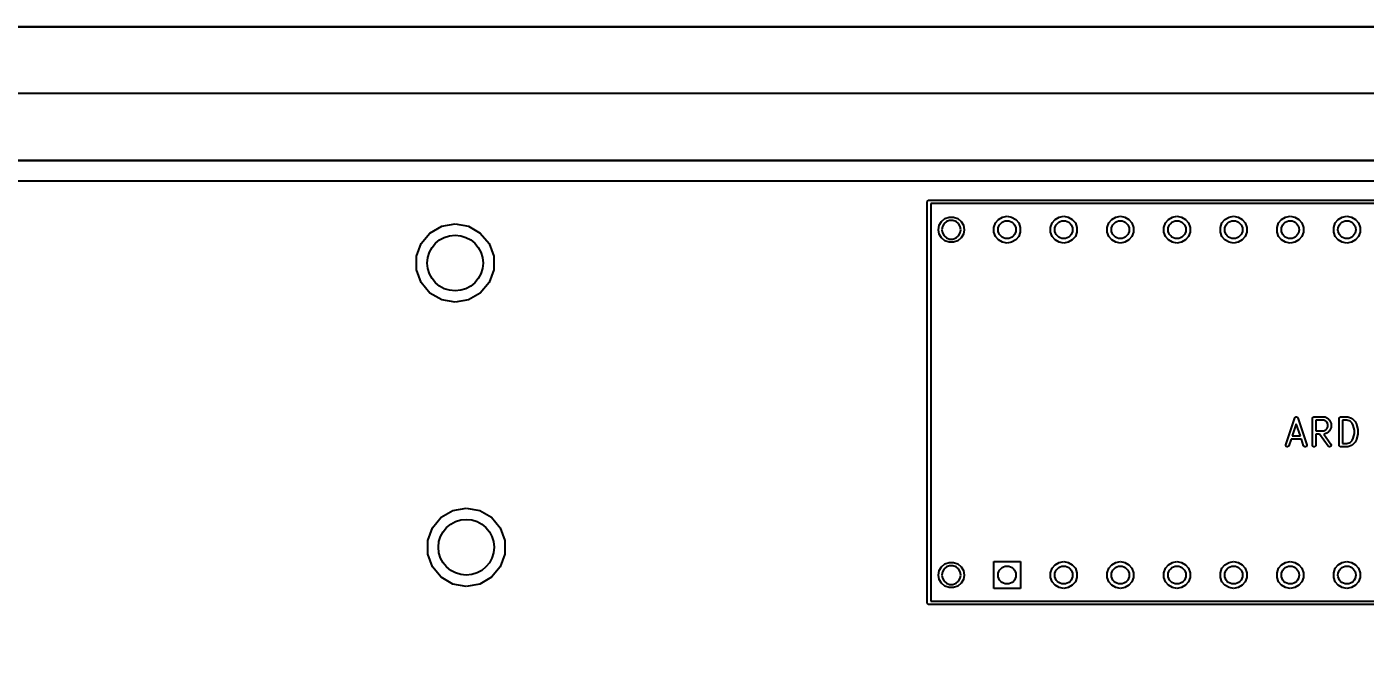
# Model space of a CAD drawing. Header units: millimetres. Extents: x 71 to 299, y 93 to 256.
# Drawn here: x 178.2 to 238.3, y 207.5 to 235.6 of the extents above; entities that cross this region are included whole.
import ezdxf

# ---------------------------------------------------------------- set-up
doc = ezdxf.new("R2010")
doc.units = ezdxf.units.MM
for name, color, linetype in [('BLACK', 7, 'Continuous'), ('PCB', 4, 'Continuous'), ('PCB_参照', 4, 'Continuous'), ('上壁', 4, 'Continuous'), ('下壁1', 142, 'Continuous'), ('下壁2', 2, 'Continuous'), ('中壁', 6, 'Continuous'), ('裏面', 3, 'Continuous')]:
    doc.layers.add(name, color=color, linetype=linetype)
doc.layers.add('化粧板', color=1, linetype='Continuous', transparency=0.6)
doc.layers.add('補助線', color=4, linetype='Continuous', transparency=0.6)
doc.layers.add('寸法', color=7, linetype='Continuous', true_color=0xffbdf8)
doc.styles.get("Standard").update_dxf_attribs({"font": 'arial.ttf', "height": 0.138})
doc.dimstyles.new('JIS-1', dxfattribs={"dimtxt": 2.5, "dimasz": 2.5, "dimexe": 1.25, "dimexo": 0.625, "dimtad": 1, "dimtxsty": 'Standard', "dimblk": 'OPEN', "dimcen": 2.5, "dimadec": 0, "dimazin": 0, "dimtfac": 1, "dimtmove": 0, "dimatfit": 3, "dimldrblk": 'OPEN', "dimfxl": 1, "dimarcsym": 0})

# ---------------------------------------------------------------- blocks, each defined once
blk = doc.blocks.new('PCB外形')
at = {"layer": 'BLACK'}
blk.add_line((202.925, -28.075), (35.5, -28.075), dxfattribs=at)
blk = doc.blocks.new('PCB詳細')
at = {"layer": 'BLACK'}
for p, q in [((154.425, -29), (154.426, -28.9935)), ((154.425, -47), (154.425, -29)), ((154.426, -28.987), (154.428, -28.9808)), ((154.426, -28.9935), (154.426, -28.987)), ((154.428, -28.9808), (154.43, -28.9743)), ((154.43, -28.9743), (154.433, -28.9687)), ((154.433, -28.9687), (154.435, -28.9625)), ((154.435, -28.9625), (154.439, -28.9575)), ((154.439, -28.9575), (154.443, -28.9518)), ((154.443, -28.9518), (154.448, -28.9476)), ((154.448, -28.9476), (154.452, -28.9425)), ((154.452, -28.9425), (154.457, -28.9393)), ((154.457, -28.9393), (154.463, -28.935)), ((154.463, -28.935), (154.469, -28.9328)), ((154.469, -28.9328), (154.474, -28.9295)), ((154.474, -28.9295), (154.481, -28.9284)), ((154.481, -28.9284), (154.487, -28.9261)), ((154.487, -28.9261), (154.494, -28.9261)), ((154.494, -28.9261), (154.5, -28.925)), ((154.5, -28.925), (202.5, -28.925)), ((154.575, -29.075), (154.575, -46.925)), ((202.425, -29.075), (154.575, -29.075)), ((132.649, -30.0993), (133.25, -29.9933)), ((133.25, -29.9933), (133.851, -30.0993)), ((154.96, -30.0573), (155.06, -29.8844)), ((155.06, -29.8844), (155.213, -29.756)), ((155.174, -29.9808), (155.101, -30.1086)), ((155.287, -29.8859), (155.174, -29.9808)), ((155.213, -29.756), (155.4, -29.6877)), ((155.426, -29.8355), (155.287, -29.8859)), ((155.4, -29.6877), (155.6, -29.6877)), ((155.574, -29.8355), (155.426, -29.8355)), ((155.713, -29.8859), (155.574, -29.8355)), ((155.6, -29.6877), (155.787, -29.756)), ((155.826, -29.9808), (155.713, -29.8859)), ((155.787, -29.756), (155.94, -29.8844)), ((155.899, -30.1086), (155.826, -29.9808)), ((155.94, -29.8844), (156.04, -30.0573)), ((157.407, -30.1494), (157.478, -29.9529)), ((157.478, -29.9529), (157.613, -29.7926)), ((157.613, -29.7926), (157.794, -29.688)), ((157.794, -29.688), (158, -29.6517)), ((158, -29.6517), (158.206, -29.688)), ((158.206, -29.688), (158.387, -29.7926)), ((158.387, -29.7926), (158.522, -29.9529)), ((158.522, -29.9529), (158.593, -30.1494)), ((159.947, -30.1494), (160.018, -29.9529)), ((160.018, -29.9529), (160.153, -29.7926)), ((160.153, -29.7926), (160.334, -29.688)), ((160.334, -29.688), (160.54, -29.6517)), ((160.54, -29.6517), (160.746, -29.688)), ((160.746, -29.688), (160.927, -29.7926)), ((160.927, -29.7926), (161.062, -29.9529)), ((161.062, -29.9529), (161.133, -30.1494)), ((162.487, -30.1494), (162.558, -29.9529)), ((162.558, -29.9529), (162.693, -29.7926)), ((162.693, -29.7926), (162.874, -29.688)), ((162.874, -29.688), (163.08, -29.6517)), ((163.08, -29.6517), (163.286, -29.688)), ((163.286, -29.688), (163.467, -29.7926)), ((163.467, -29.7926), (163.602, -29.9529)), ((163.602, -29.9529), (163.673, -30.1494)), ((165.027, -30.1494), (165.098, -29.9529)), ((165.098, -29.9529), (165.233, -29.7926)), ((165.233, -29.7926), (165.414, -29.688)), ((165.414, -29.688), (165.62, -29.6517)), ((165.62, -29.6517), (165.826, -29.688)), ((165.826, -29.688), (166.007, -29.7926)), ((166.007, -29.7926), (166.142, -29.9529)), ((166.142, -29.9529), (166.213, -30.1494)), ((167.567, -30.1494), (167.638, -29.9529)), ((167.638, -29.9529), (167.773, -29.7926)), ((167.773, -29.7926), (167.954, -29.688)), ((167.954, -29.688), (168.16, -29.6517)), ((168.16, -29.6517), (168.366, -29.688)), ((168.366, -29.688), (168.547, -29.7926)), ((168.547, -29.7926), (168.682, -29.9529)), ((168.682, -29.9529), (168.753, -30.1494)), ((170.107, -30.1494), (170.178, -29.9529)), ((170.178, -29.9529), (170.313, -29.7926)), ((170.313, -29.7926), (170.494, -29.688)), ((170.494, -29.688), (170.7, -29.6517)), ((170.7, -29.6517), (170.906, -29.688)), ((170.906, -29.688), (171.087, -29.7926)), ((171.087, -29.7926), (171.222, -29.9529)), ((171.222, -29.9529), (171.293, -30.1494)), ((172.647, -30.1494), (172.718, -29.9529)), ((172.718, -29.9529), (172.853, -29.7926)), ((172.853, -29.7926), (173.034, -29.688)), ((173.034, -29.688), (173.24, -29.6517)), ((173.24, -29.6517), (173.446, -29.688)), ((173.446, -29.688), (173.627, -29.7926)), ((173.627, -29.7926), (173.762, -29.9529)), ((173.762, -29.9529), (173.833, -30.1494)), ((131.729, -30.8717), (132.121, -30.4043)), ((132.121, -30.4043), (132.649, -30.0993)), ((133.851, -30.0993), (134.379, -30.4043)), ((134.379, -30.4043), (134.771, -30.8717)), ((154.925, -30.254), (154.96, -30.0573)), ((154.96, -30.4507), (154.925, -30.254)), ((155.06, -30.6236), (154.96, -30.4507)), ((155.101, -30.1086), (155.075, -30.254)), ((155.075, -30.254), (155.101, -30.3994)), ((155.101, -30.3994), (155.174, -30.5272)), ((155.174, -30.5272), (155.287, -30.6221)), ((155.713, -30.6221), (155.826, -30.5272)), ((155.826, -30.5272), (155.899, -30.3994)), ((155.925, -30.254), (155.899, -30.1086)), ((155.899, -30.3994), (155.925, -30.254)), ((156.04, -30.4507), (155.94, -30.6236)), ((156.04, -30.0573), (156.075, -30.254)), ((156.075, -30.254), (156.04, -30.4507)), ((157.407, -30.3586), (157.407, -30.1494)), ((157.478, -30.5551), (157.407, -30.3586)), ((157.613, -30.7154), (157.478, -30.5551)), ((158.522, -30.5551), (158.387, -30.7154)), ((158.593, -30.3586), (158.522, -30.5551)), ((158.593, -30.1494), (158.593, -30.3586)), ((159.947, -30.3586), (159.947, -30.1494)), ((160.018, -30.5551), (159.947, -30.3586)), ((160.153, -30.7154), (160.018, -30.5551)), ((161.062, -30.5551), (160.927, -30.7154)), ((161.133, -30.3586), (161.062, -30.5551)), ((161.133, -30.1494), (161.133, -30.3586)), ((162.487, -30.3586), (162.487, -30.1494)), ((162.558, -30.5551), (162.487, -30.3586)), ((162.693, -30.7154), (162.558, -30.5551)), ((163.602, -30.5551), (163.467, -30.7154)), ((163.673, -30.3586), (163.602, -30.5551)), ((163.673, -30.1494), (163.673, -30.3586)), ((165.027, -30.3586), (165.027, -30.1494)), ((165.098, -30.5551), (165.027, -30.3586)), ((165.233, -30.7154), (165.098, -30.5551)), ((166.142, -30.5551), (166.007, -30.7154)), ((166.213, -30.3586), (166.142, -30.5551)), ((166.213, -30.1494), (166.213, -30.3586)), ((167.567, -30.3586), (167.567, -30.1494)), ((167.638, -30.5551), (167.567, -30.3586)), ((167.773, -30.7154), (167.638, -30.5551)), ((168.682, -30.5551), (168.547, -30.7154)), ((168.753, -30.3586), (168.682, -30.5551)), ((168.753, -30.1494), (168.753, -30.3586)), ((170.107, -30.3586), (170.107, -30.1494)), ((170.178, -30.5551), (170.107, -30.3586)), ((170.313, -30.7154), (170.178, -30.5551)), ((171.222, -30.5551), (171.087, -30.7154)), ((171.293, -30.3586), (171.222, -30.5551)), ((171.293, -30.1494), (171.293, -30.3586)), ((172.647, -30.3586), (172.647, -30.1494)), ((172.718, -30.5551), (172.647, -30.3586)), ((172.853, -30.7154), (172.718, -30.5551)), ((173.762, -30.5551), (173.627, -30.7154)), ((173.833, -30.3586), (173.762, -30.5551)), ((173.833, -30.1494), (173.833, -30.3586)), ((131.52, -31.445), (131.729, -30.8717)), ((134.771, -30.8717), (134.98, -31.445)), ((155.213, -30.752), (155.06, -30.6236)), ((155.4, -30.8203), (155.213, -30.752)), ((155.287, -30.6221), (155.426, -30.6725)), ((155.6, -30.8203), (155.4, -30.8203)), ((155.426, -30.6725), (155.574, -30.6725)), ((155.574, -30.6725), (155.713, -30.6221)), ((155.787, -30.752), (155.6, -30.8203)), ((155.94, -30.6236), (155.787, -30.752)), ((157.794, -30.82), (157.613, -30.7154)), ((158, -30.8563), (157.794, -30.82)), ((158.206, -30.82), (158, -30.8563)), ((158.387, -30.7154), (158.206, -30.82)), ((160.334, -30.82), (160.153, -30.7154)), ((160.54, -30.8563), (160.334, -30.82)), ((160.746, -30.82), (160.54, -30.8563)), ((160.927, -30.7154), (160.746, -30.82)), ((162.874, -30.82), (162.693, -30.7154)), ((163.08, -30.8563), (162.874, -30.82)), ((163.286, -30.82), (163.08, -30.8563)), ((163.467, -30.7154), (163.286, -30.82)), ((165.414, -30.82), (165.233, -30.7154)), ((165.62, -30.8563), (165.414, -30.82)), ((165.826, -30.82), (165.62, -30.8563)), ((166.007, -30.7154), (165.826, -30.82)), ((167.954, -30.82), (167.773, -30.7154)), ((168.16, -30.8563), (167.954, -30.82)), ((168.366, -30.82), (168.16, -30.8563)), ((168.547, -30.7154), (168.366, -30.82)), ((170.494, -30.82), (170.313, -30.7154)), ((170.7, -30.8563), (170.494, -30.82)), ((170.906, -30.82), (170.7, -30.8563)), ((171.087, -30.7154), (170.906, -30.82)), ((173.034, -30.82), (172.853, -30.7154)), ((173.24, -30.8563), (173.034, -30.82)), ((173.446, -30.82), (173.24, -30.8563)), ((173.627, -30.7154), (173.446, -30.82)), ((131.52, -32.055), (131.52, -31.445)), ((134.98, -31.445), (134.98, -32.055)), ((131.729, -32.6283), (131.52, -32.055)), ((134.98, -32.055), (134.771, -32.6283)), ((132.121, -33.0957), (131.729, -32.6283)), ((134.771, -32.6283), (134.379, -33.0957)), ((132.649, -33.4007), (132.121, -33.0957)), ((133.25, -33.5067), (132.649, -33.4007)), ((133.851, -33.4007), (133.25, -33.5067)), ((134.379, -33.0957), (133.851, -33.4007)), ((170.499, -39.8991), (170.899, -38.6991)), ((170.97, -38.96), (170.788, -39.505)), ((170.899, -38.6991), (170.9, -38.6973)), ((170.9, -38.6953), (170.906, -38.6859)), ((170.9, -38.6973), (170.9, -38.6953)), ((170.906, -38.6859), (170.911, -38.6762)), ((170.911, -38.6762), (170.913, -38.6749)), ((170.913, -38.6749), (170.914, -38.6731)), ((170.914, -38.6731), (170.923, -38.6662)), ((170.923, -38.6662), (170.931, -38.659)), ((170.931, -38.659), (170.933, -38.6582)), ((170.933, -38.6582), (170.934, -38.6569)), ((170.934, -38.6569), (170.945, -38.6534)), ((170.945, -38.6534), (170.955, -38.6494)), ((170.955, -38.6494), (170.957, -38.6493)), ((170.957, -38.6493), (170.959, -38.6487)), ((170.959, -38.6487), (170.97, -38.649)), ((170.97, -38.649), (170.981, -38.6487)), ((171.152, -39.505), (170.97, -38.96)), ((170.981, -38.6487), (170.983, -38.6493)), ((170.983, -38.6493), (170.985, -38.6494)), ((170.985, -38.6494), (170.995, -38.6534)), ((170.995, -38.6534), (171.006, -38.6569)), ((171.006, -38.6569), (171.007, -38.6582)), ((171.007, -38.6582), (171.009, -38.659)), ((171.009, -38.659), (171.017, -38.6662)), ((171.017, -38.6662), (171.026, -38.6731)), ((171.026, -38.6731), (171.027, -38.6749)), ((171.027, -38.6749), (171.029, -38.6762)), ((171.029, -38.6762), (171.034, -38.6859)), ((171.034, -38.6859), (171.04, -38.6953)), ((171.04, -38.6953), (171.04, -38.6973)), ((171.04, -38.6973), (171.041, -38.6991)), ((171.041, -38.6991), (171.441, -39.8991)), ((171.695, -38.7229), (171.696, -38.7164)), ((171.695, -39.9229), (171.695, -38.7229)), ((171.696, -38.7098), (171.698, -38.7037)), ((171.696, -38.7164), (171.696, -38.7098)), ((171.698, -38.7037), (171.7, -38.6972)), ((171.7, -38.6972), (171.703, -38.6915)), ((171.703, -38.6915), (171.705, -38.6854)), ((171.705, -38.6854), (171.709, -38.6803)), ((171.709, -38.6803), (171.713, -38.6746)), ((171.713, -38.6746), (171.718, -38.6704)), ((171.718, -38.6704), (171.722, -38.6654)), ((171.722, -38.6654), (171.727, -38.6621)), ((171.727, -38.6621), (171.732, -38.6579)), ((171.732, -38.6579), (171.739, -38.6557)), ((171.739, -38.6557), (171.744, -38.6524)), ((171.744, -38.6524), (171.751, -38.6512)), ((171.751, -38.6512), (171.757, -38.649)), ((171.757, -38.649), (171.764, -38.649)), ((171.764, -38.649), (171.77, -38.6479)), ((171.77, -38.6479), (172.227, -38.6479)), ((171.845, -38.7979), (171.845, -39.2764)), ((172.209, -38.7979), (171.845, -38.7979)), ((172.297, -38.8416), (172.209, -38.7979)), ((172.227, -38.6479), (172.231, -38.6486)), ((172.231, -38.6486), (172.236, -38.6483)), ((172.236, -38.6483), (172.244, -38.6509)), ((172.244, -38.6509), (172.253, -38.6524)), ((172.253, -38.6524), (172.257, -38.6545)), ((172.257, -38.6545), (172.261, -38.6558)), ((172.261, -38.6558), (172.375, -38.7129)), ((172.337, -38.8816), (172.297, -38.8416)), ((172.381, -38.9691), (172.337, -38.8816)), ((172.375, -38.7129), (172.385, -38.7201)), ((172.381, -39.1052), (172.381, -38.9691)), ((172.385, -38.7201), (172.394, -38.727)), ((172.394, -38.727), (172.452, -38.7841)), ((172.452, -38.7841), (172.458, -38.7939)), ((172.458, -38.7939), (172.466, -38.8036)), ((172.466, -38.8036), (172.523, -38.9179)), ((172.523, -38.9179), (172.524, -38.922)), ((172.524, -38.922), (172.526, -38.9258)), ((172.526, -38.9258), (172.528, -38.9344)), ((172.528, -38.9344), (172.53, -38.9429)), ((172.53, -38.9429), (172.53, -38.9472)), ((172.53, -38.9472), (172.531, -38.9514)), ((172.531, -38.9514), (172.531, -39.1229)), ((172.895, -38.7229), (172.896, -38.7164)), ((172.895, -39.9229), (172.895, -38.7229)), ((172.896, -38.7098), (172.898, -38.7037)), ((172.896, -38.7164), (172.896, -38.7098)), ((172.898, -38.7037), (172.9, -38.6972)), ((172.9, -38.6972), (172.903, -38.6915)), ((172.903, -38.6915), (172.905, -38.6854)), ((172.905, -38.6854), (172.909, -38.6803)), ((172.909, -38.6803), (172.913, -38.6746)), ((172.913, -38.6746), (172.918, -38.6704)), ((172.918, -38.6704), (172.922, -38.6654)), ((172.922, -38.6654), (172.927, -38.6621)), ((172.927, -38.6621), (172.932, -38.6579)), ((172.932, -38.6579), (172.939, -38.6557)), ((172.939, -38.6557), (172.944, -38.6524)), ((172.944, -38.6524), (172.951, -38.6512)), ((172.951, -38.6512), (172.957, -38.649)), ((172.957, -38.649), (172.964, -38.649)), ((172.964, -38.649), (172.97, -38.6479)), ((172.97, -38.6479), (173.256, -38.6479)), ((173.045, -38.7979), (173.045, -39.8479)), ((173.244, -38.7979), (173.045, -38.7979)), ((173.387, -38.8456), (173.244, -38.7979)), ((173.256, -38.6479), (173.268, -38.6499)), ((173.268, -38.6499), (173.279, -38.6517)), ((173.279, -38.6517), (173.451, -38.7088)), ((173.48, -38.9387), (173.387, -38.8456)), ((173.451, -38.7088), (173.455, -38.7109)), ((173.455, -38.7109), (173.459, -38.712)), ((173.459, -38.712), (173.466, -38.7171)), ((173.466, -38.7171), (173.474, -38.7213)), ((173.474, -38.7213), (173.477, -38.7245)), ((173.477, -38.7245), (173.48, -38.727)), ((173.48, -38.727), (173.594, -38.8413)), ((173.528, -39.0347), (173.48, -38.9387)), ((173.594, -38.8413), (173.601, -38.8511)), ((173.601, -38.8511), (173.609, -38.8607)), ((173.609, -38.8607), (173.666, -38.975)), ((173.666, -38.975), (173.668, -38.9829)), ((173.668, -38.9829), (173.671, -38.9904)), ((173.671, -38.9904), (173.728, -39.219)), ((170.788, -39.505), (171.152, -39.505)), ((171.845, -39.2764), (172.209, -39.2764)), ((172.017, -39.4264), (171.845, -39.4264)), ((171.845, -39.4264), (171.845, -39.9229)), ((172.394, -39.9659), (172.017, -39.4264)), ((172.227, -39.4264), (172.2, -39.4264)), ((172.2, -39.4264), (172.517, -39.8798)), ((172.209, -39.2764), (172.297, -39.2326)), ((172.231, -39.4257), (172.227, -39.4264)), ((172.236, -39.4259), (172.231, -39.4257)), ((172.244, -39.4234), (172.236, -39.4259)), ((172.253, -39.4219), (172.244, -39.4234)), ((172.257, -39.4197), (172.253, -39.4219)), ((172.261, -39.4185), (172.257, -39.4197)), ((172.375, -39.3614), (172.261, -39.4185)), ((172.297, -39.2326), (172.337, -39.1927)), ((172.337, -39.1927), (172.381, -39.1052)), ((172.385, -39.3542), (172.375, -39.3614)), ((172.394, -39.3473), (172.385, -39.3542)), ((172.452, -39.2902), (172.394, -39.3473)), ((172.458, -39.2803), (172.452, -39.2902)), ((172.466, -39.2707), (172.458, -39.2803)), ((172.523, -39.1564), (172.466, -39.2707)), ((172.524, -39.1523), (172.523, -39.1564)), ((172.526, -39.1485), (172.524, -39.1523)), ((172.528, -39.1399), (172.526, -39.1485)), ((172.53, -39.1314), (172.528, -39.1399)), ((172.531, -39.1229), (172.53, -39.1271)), ((172.53, -39.1271), (172.53, -39.1314)), ((173.48, -39.707), (173.528, -39.611)), ((173.581, -39.2464), (173.528, -39.0347)), ((173.528, -39.611), (173.581, -39.3993)), ((173.581, -39.3993), (173.581, -39.2464)), ((173.728, -39.4268), (173.671, -39.6553)), ((173.728, -39.219), (173.729, -39.2281)), ((173.729, -39.4176), (173.728, -39.4268)), ((173.729, -39.2281), (173.731, -39.2371)), ((173.731, -39.4086), (173.729, -39.4176)), ((173.731, -39.2371), (173.731, -39.4086)), ((170.495, -39.9249), (170.499, -39.8991)), ((170.5, -39.9504), (170.495, -39.9249)), ((170.514, -39.9726), (170.5, -39.9504)), ((170.534, -39.9888), (170.514, -39.9726)), ((170.559, -39.997), (170.534, -39.9888)), ((170.585, -39.9963), (170.559, -39.997)), ((170.609, -39.9868), (170.585, -39.9963)), ((170.629, -39.9695), (170.609, -39.9868)), ((170.641, -39.9466), (170.629, -39.9695)), ((170.738, -39.655), (170.641, -39.9466)), ((171.202, -39.655), (170.738, -39.655)), ((171.299, -39.9466), (171.202, -39.655)), ((171.311, -39.9695), (171.299, -39.9466)), ((171.331, -39.9868), (171.311, -39.9695)), ((171.355, -39.9963), (171.331, -39.9868)), ((171.381, -39.997), (171.355, -39.9963)), ((171.406, -39.9888), (171.381, -39.997)), ((171.426, -39.9726), (171.406, -39.9888)), ((171.44, -39.9504), (171.426, -39.9726)), ((171.445, -39.9249), (171.44, -39.9504)), ((171.441, -39.8991), (171.445, -39.9249)), ((171.7, -39.9485), (171.695, -39.9229)), ((171.713, -39.9711), (171.7, -39.9485)), ((171.732, -39.9878), (171.713, -39.9711)), ((171.757, -39.9967), (171.732, -39.9878)), ((171.783, -39.9967), (171.757, -39.9967)), ((171.807, -39.9878), (171.783, -39.9967)), ((171.827, -39.9711), (171.807, -39.9878)), ((171.84, -39.9485), (171.827, -39.9711)), ((171.845, -39.9229), (171.84, -39.9485)), ((172.413, -39.9843), (172.394, -39.9659)), ((172.436, -39.9953), (172.413, -39.9843)), ((172.462, -39.9976), (172.436, -39.9953)), ((172.487, -39.9908), (172.462, -39.9976)), ((172.509, -39.9759), (172.487, -39.9908)), ((172.524, -39.9546), (172.509, -39.9759)), ((172.517, -39.8798), (172.528, -39.9035)), ((172.53, -39.9294), (172.524, -39.9546)), ((172.528, -39.9035), (172.53, -39.9294)), ((172.896, -39.9293), (172.895, -39.9229)), ((172.896, -39.9359), (172.896, -39.9293)), ((172.898, -39.942), (172.896, -39.9359)), ((172.9, -39.9485), (172.898, -39.942)), ((172.903, -39.9542), (172.9, -39.9485)), ((172.905, -39.9604), (172.903, -39.9542)), ((172.909, -39.9654), (172.905, -39.9604)), ((172.913, -39.9711), (172.909, -39.9654)), ((172.918, -39.9753), (172.913, -39.9711)), ((172.922, -39.9803), (172.918, -39.9753)), ((172.927, -39.9836), (172.922, -39.9803)), ((172.932, -39.9878), (172.927, -39.9836)), ((172.939, -39.9901), (172.932, -39.9878)), ((172.944, -39.9933), (172.939, -39.9901)), ((172.951, -39.9945), (172.944, -39.9933)), ((172.957, -39.9967), (172.951, -39.9945)), ((172.964, -39.9967), (172.957, -39.9967)), ((172.97, -39.9979), (172.964, -39.9967)), ((173.256, -39.9979), (172.97, -39.9979)), ((173.045, -39.8479), (173.244, -39.8479)), ((173.244, -39.8479), (173.387, -39.8002)), ((173.268, -39.9958), (173.256, -39.9979)), ((173.279, -39.994), (173.268, -39.9958)), ((173.451, -39.9369), (173.279, -39.994)), ((173.387, -39.8002), (173.48, -39.707)), ((173.455, -39.9348), (173.451, -39.9369)), ((173.459, -39.9337), (173.455, -39.9348)), ((173.466, -39.9286), (173.459, -39.9337)), ((173.474, -39.9245), (173.466, -39.9286)), ((173.477, -39.9212), (173.474, -39.9245)), ((173.48, -39.9187), (173.477, -39.9212)), ((173.594, -39.8045), (173.48, -39.9187)), ((173.601, -39.7946), (173.594, -39.8045)), ((173.609, -39.785), (173.601, -39.7946)), ((173.666, -39.6707), (173.609, -39.785)), ((173.668, -39.6628), (173.666, -39.6707)), ((173.671, -39.6553), (173.668, -39.6628)), ((132.229, -43.6217), (132.621, -43.1543)), ((132.621, -43.1543), (133.149, -42.8493)), ((133.149, -42.8493), (133.75, -42.7433)), ((133.75, -42.7433), (134.351, -42.8493)), ((134.351, -42.8493), (134.879, -43.1543)), ((134.879, -43.1543), (135.271, -43.6217)), ((132.02, -44.195), (132.229, -43.6217)), ((135.271, -43.6217), (135.48, -44.195)), ((132.02, -44.805), (132.02, -44.195)), ((135.48, -44.195), (135.48, -44.805)), ((132.229, -45.3783), (132.02, -44.805)), ((135.48, -44.805), (135.271, -45.3783)), ((132.621, -45.8457), (132.229, -45.3783)), ((135.271, -45.3783), (134.879, -45.8457)), ((154.925, -45.746), (154.96, -45.5493)), ((154.96, -45.5493), (155.06, -45.3764)), ((155.06, -45.3764), (155.213, -45.248)), ((155.101, -45.6006), (155.075, -45.746)), ((155.174, -45.4728), (155.101, -45.6006)), ((155.287, -45.3779), (155.174, -45.4728)), ((155.213, -45.248), (155.4, -45.1797)), ((155.426, -45.3275), (155.287, -45.3779)), ((155.4, -45.1797), (155.6, -45.1797)), ((155.574, -45.3275), (155.426, -45.3275)), ((155.713, -45.3779), (155.574, -45.3275)), ((155.6, -45.1797), (155.787, -45.248)), ((155.826, -45.4728), (155.713, -45.3779)), ((155.787, -45.248), (155.94, -45.3764)), ((155.899, -45.6006), (155.826, -45.4728)), ((155.925, -45.746), (155.899, -45.6006)), ((155.94, -45.3764), (156.04, -45.5493)), ((156.04, -45.5493), (156.075, -45.746)), ((157.4, -46.346), (157.4, -45.146)), ((157.4, -45.146), (158.6, -45.146)), ((158.6, -45.146), (158.6, -46.346)), ((159.947, -45.6414), (160.018, -45.4449)), ((160.018, -45.4449), (160.153, -45.2846)), ((160.153, -45.2846), (160.334, -45.18)), ((160.334, -45.18), (160.54, -45.1437)), ((160.54, -45.1437), (160.746, -45.18)), ((160.746, -45.18), (160.927, -45.2846)), ((160.927, -45.2846), (161.062, -45.4449)), ((161.062, -45.4449), (161.133, -45.6414)), ((162.487, -45.6414), (162.558, -45.4449)), ((162.558, -45.4449), (162.693, -45.2846)), ((162.693, -45.2846), (162.874, -45.18)), ((162.874, -45.18), (163.08, -45.1437)), ((163.08, -45.1437), (163.286, -45.18)), ((163.286, -45.18), (163.467, -45.2846)), ((163.467, -45.2846), (163.602, -45.4449)), ((163.602, -45.4449), (163.673, -45.6414)), ((165.027, -45.6414), (165.098, -45.4449)), ((165.098, -45.4449), (165.233, -45.2846)), ((165.233, -45.2846), (165.414, -45.18)), ((165.414, -45.18), (165.62, -45.1437)), ((165.62, -45.1437), (165.826, -45.18)), ((165.826, -45.18), (166.007, -45.2846)), ((166.007, -45.2846), (166.142, -45.4449)), ((166.142, -45.4449), (166.213, -45.6414)), ((167.567, -45.6414), (167.638, -45.4449)), ((167.638, -45.4449), (167.773, -45.2846)), ((167.773, -45.2846), (167.954, -45.18)), ((167.954, -45.18), (168.16, -45.1437)), ((168.16, -45.1437), (168.366, -45.18)), ((168.366, -45.18), (168.547, -45.2846)), ((168.547, -45.2846), (168.682, -45.4449)), ((168.682, -45.4449), (168.753, -45.6414)), ((170.107, -45.6414), (170.178, -45.4449)), ((170.178, -45.4449), (170.313, -45.2846)), ((170.313, -45.2846), (170.494, -45.18)), ((170.494, -45.18), (170.7, -45.1437)), ((170.7, -45.1437), (170.906, -45.18)), ((170.906, -45.18), (171.087, -45.2846)), ((171.087, -45.2846), (171.222, -45.4449)), ((171.222, -45.4449), (171.293, -45.6414)), ((172.647, -45.6414), (172.718, -45.4449)), ((172.718, -45.4449), (172.853, -45.2846)), ((172.853, -45.2846), (173.034, -45.18)), ((173.034, -45.18), (173.24, -45.1437)), ((173.24, -45.1437), (173.446, -45.18)), ((173.446, -45.18), (173.627, -45.2846)), ((173.627, -45.2846), (173.762, -45.4449)), ((173.762, -45.4449), (173.833, -45.6414)), ((133.149, -46.1507), (132.621, -45.8457)), ((133.75, -46.2567), (133.149, -46.1507)), ((134.351, -46.1507), (133.75, -46.2567)), ((134.879, -45.8457), (134.351, -46.1507)), ((154.96, -45.9427), (154.925, -45.746)), ((155.06, -46.1156), (154.96, -45.9427)), ((155.213, -46.244), (155.06, -46.1156)), ((155.075, -45.746), (155.101, -45.8914)), ((155.101, -45.8914), (155.174, -46.0192)), ((155.174, -46.0192), (155.287, -46.1141)), ((155.287, -46.1141), (155.426, -46.1645)), ((155.426, -46.1645), (155.574, -46.1645)), ((155.574, -46.1645), (155.713, -46.1141)), ((155.713, -46.1141), (155.826, -46.0192)), ((155.94, -46.1156), (155.787, -46.244)), ((155.826, -46.0192), (155.899, -45.8914)), ((155.899, -45.8914), (155.925, -45.746)), ((156.04, -45.9427), (155.94, -46.1156)), ((156.075, -45.746), (156.04, -45.9427)), ((159.947, -45.8506), (159.947, -45.6414)), ((160.018, -46.0471), (159.947, -45.8506)), ((160.153, -46.2074), (160.018, -46.0471)), ((160.334, -46.312), (160.153, -46.2074)), ((160.927, -46.2074), (160.746, -46.312)), ((161.062, -46.0471), (160.927, -46.2074)), ((161.133, -45.8506), (161.062, -46.0471)), ((161.133, -45.6414), (161.133, -45.8506)), ((162.487, -45.8506), (162.487, -45.6414)), ((162.558, -46.0471), (162.487, -45.8506)), ((162.693, -46.2074), (162.558, -46.0471)), ((162.874, -46.312), (162.693, -46.2074)), ((163.467, -46.2074), (163.286, -46.312)), ((163.602, -46.0471), (163.467, -46.2074)), ((163.673, -45.8506), (163.602, -46.0471)), ((163.673, -45.6414), (163.673, -45.8506)), ((165.027, -45.8506), (165.027, -45.6414)), ((165.098, -46.0471), (165.027, -45.8506)), ((165.233, -46.2074), (165.098, -46.0471)), ((165.414, -46.312), (165.233, -46.2074)), ((166.007, -46.2074), (165.826, -46.312)), ((166.142, -46.0471), (166.007, -46.2074)), ((166.213, -45.8506), (166.142, -46.0471)), ((166.213, -45.6414), (166.213, -45.8506)), ((167.567, -45.8506), (167.567, -45.6414)), ((167.638, -46.0471), (167.567, -45.8506)), ((167.773, -46.2074), (167.638, -46.0471)), ((167.954, -46.312), (167.773, -46.2074)), ((168.547, -46.2074), (168.366, -46.312)), ((168.682, -46.0471), (168.547, -46.2074)), ((168.753, -45.8506), (168.682, -46.0471)), ((168.753, -45.6414), (168.753, -45.8506)), ((170.107, -45.8506), (170.107, -45.6414)), ((170.178, -46.0471), (170.107, -45.8506)), ((170.313, -46.2074), (170.178, -46.0471)), ((170.494, -46.312), (170.313, -46.2074)), ((171.087, -46.2074), (170.906, -46.312)), ((171.222, -46.0471), (171.087, -46.2074)), ((171.293, -45.8506), (171.222, -46.0471)), ((171.293, -45.6414), (171.293, -45.8506)), ((172.647, -45.8506), (172.647, -45.6414)), ((172.718, -46.0471), (172.647, -45.8506)), ((172.853, -46.2074), (172.718, -46.0471)), ((173.034, -46.312), (172.853, -46.2074)), ((173.627, -46.2074), (173.446, -46.312)), ((173.762, -46.0471), (173.627, -46.2074)), ((173.833, -45.8506), (173.762, -46.0471)), ((173.833, -45.6414), (173.833, -45.8506)), ((155.4, -46.3123), (155.213, -46.244)), ((155.6, -46.3123), (155.4, -46.3123)), ((155.787, -46.244), (155.6, -46.3123)), ((158.6, -46.346), (157.4, -46.346)), ((160.54, -46.3483), (160.334, -46.312)), ((160.746, -46.312), (160.54, -46.3483)), ((163.08, -46.3483), (162.874, -46.312)), ((163.286, -46.312), (163.08, -46.3483)), ((165.62, -46.3483), (165.414, -46.312)), ((165.826, -46.312), (165.62, -46.3483)), ((168.16, -46.3483), (167.954, -46.312)), ((168.366, -46.312), (168.16, -46.3483)), ((170.7, -46.3483), (170.494, -46.312)), ((170.906, -46.312), (170.7, -46.3483)), ((173.24, -46.3483), (173.034, -46.312)), ((173.446, -46.312), (173.24, -46.3483)), ((154.426, -47.0065), (154.425, -47)), ((154.426, -47.013), (154.426, -47.0065)), ((154.428, -47.0192), (154.426, -47.013)), ((154.43, -47.0257), (154.428, -47.0192)), ((154.433, -47.0313), (154.43, -47.0257)), ((154.435, -47.0375), (154.433, -47.0313)), ((154.439, -47.0425), (154.435, -47.0375)), ((154.443, -47.0482), (154.439, -47.0425)), ((154.448, -47.0524), (154.443, -47.0482)), ((154.452, -47.0575), (154.448, -47.0524)), ((154.457, -47.0607), (154.452, -47.0575)), ((154.463, -47.065), (154.457, -47.0607)), ((154.469, -47.0672), (154.463, -47.065)), ((154.474, -47.0705), (154.469, -47.0672)), ((154.481, -47.0716), (154.474, -47.0705)), ((154.487, -47.0739), (154.481, -47.0716)), ((154.494, -47.0739), (154.487, -47.0739)), ((154.5, -47.075), (154.494, -47.0739)), ((202.5, -47.075), (154.5, -47.075)), ((154.575, -46.925), (202.425, -46.925))]:
    blk.add_line(p, q, dxfattribs=at)
for centre, radius in [((158, -30.254), 0.4), ((160.54, -30.254), 0.4), ((163.08, -30.254), 0.4), ((165.62, -30.254), 0.4), ((168.16, -30.254), 0.4), ((170.7, -30.254), 0.4), ((173.24, -30.254), 0.4), ((133.25, -31.75), 1.25), ((133.75, -44.5), 1.25), ((158, -45.746), 0.4), ((160.54, -45.746), 0.4), ((163.08, -45.746), 0.4), ((165.62, -45.746), 0.4), ((168.16, -45.746), 0.4), ((170.7, -45.746), 0.4), ((173.24, -45.746), 0.4)]:
    blk.add_circle(centre, radius, dxfattribs=at)
at = {"linetype": 'ByBlock'}
blk.add_blockref('PCB外形', (0, 0), dxfattribs=at)
blk = doc.blocks.new('A$C28663')
at = {"layer": 'PCB'}
blk.add_blockref('PCB詳細', (-35.075, 145.925), dxfattribs=at)
blk = doc.blocks.new('_OPEN')
at = {"color": 0, "linetype": 'ByBlock', "lineweight": -2}
for p, q in [((-1, 0.166667), (0, 0)), ((-1, -0.166667), (0, 0)), ((0, 0), (-1, 0))]:
    blk.add_line(p, q, dxfattribs=at)
blk = doc.blocks.new('*D10')
at = {"layer": 'Defpoints', "color": 0}
for p in [(162.199, 206.874), (281.115, 206.874), (162.199, 205.594)]:
    blk.add_point(p, dxfattribs=at)
at = {"layer": '寸法', "color": 0, "lineweight": -2}
for p, q in [((281.115, 205.594), (281.115, 213.47)), ((162.824, 206.874), (282.365, 206.874)), ((281.115, 205.594), (281.115, 206.874)), ((162.824, 205.594), (282.365, 205.594)), ((281.115, 203.094), (281.115, 200.594))]:
    blk.add_line(p, q, dxfattribs=at)
at = {"layer": '寸法', "color": 0, "lineweight": -2, "xscale": 2.5, "yscale": 2.5, "zscale": 2.5}
for p, rotation in [((281.115, 206.874), 270), ((281.115, 205.594), 90)]:
    blk.add_blockref('_OPEN', p, dxfattribs=dict(at, rotation=rotation))
at = {"layer": '寸法', "color": 0, "insert": (280.407, 212.672), "char_height": 0.138, "attachment_point": 5, "rotation": 90}
blk.add_mtext('1,28', dxfattribs=at)

msp = doc.modelspace()

# ---------------------------------------------------------------- linework, layer by layer
at = {"layer": '上壁'}
msp.add_lwpolyline([(268.277, 235.63), (131.828, 235.63), (131.828, 229.63), (274.277, 229.63, 0.414214)], format="xyb", close=True, dxfattribs=at)
at = {"layer": '下壁1'}
msp.add_lwpolyline([(268.277, 235.63), (131.828, 235.63), (131.828, 229.63), (274.277, 229.63, 0.414214)], format="xyb", close=True, dxfattribs=at)
at = {"layer": '下壁2'}
msp.add_lwpolyline([(92.172, 229.63), (274.277, 229.63, 0.414214), (268.277, 235.63), (98.172, 235.63, 0.414214)], format="xyb", close=True, dxfattribs=at)
at = {"layer": '中壁'}
msp.add_lwpolyline([(268.277, 235.63), (131.828, 235.63), (131.828, 229.63), (274.277, 229.63, 0.414214)], format="xyb", close=True, dxfattribs=at)
msp.add_lwpolyline([(268.277, 235.63), (131.828, 235.63), (131.828, 229.63), (274.277, 229.63, 0.414214)], format="xyb", close=True, dxfattribs=at)
at = {"layer": '化粧板'}
msp.add_lwpolyline([(268.277, 103.757), (98.172, 103.757, -0.414214), (92.172, 109.757), (92.172, 229.63, -0.414214), (98.172, 235.63), (268.277, 235.63, -0.414214), (274.277, 229.63), (274.277, 109.757, -0.414214)], format="xyb", close=True, dxfattribs=at)
at = {"layer": '裏面'}
msp.add_lwpolyline([(268.277, 103.757), (98.172, 103.757, -0.414214), (92.172, 109.757), (92.172, 229.63, -0.414214), (98.172, 235.63), (268.277, 235.63, -0.414214), (274.277, 229.63), (274.277, 109.757, -0.414214)], format="xyb", close=True, dxfattribs=at)
for centre in [(197.449, 225.032), (197.949, 212.282)]:
    msp.add_circle(centre, 1.25, dxfattribs=at)
at = {"layer": '補助線'}
for p, q in [((296.141, 235.63), (74.851, 235.63)), ((296.141, 232.63), (74.851, 232.63)), ((296.141, 229.63), (74.851, 229.63))]:
    msp.add_line(p, q, dxfattribs=at)

# ---------------------------------------------------------------- block references
at = {"layer": 'PCB_参照'}
msp.add_blockref('A$C28663', (99.274, 110.857), dxfattribs=at)

# ---------------------------------------------------------------- dimensions: what is measured, and where the dimension line sits
at = {"layer": '寸法'}
dim = msp.add_linear_dim(base=(281.115, 206.874), p1=(162.199, 205.594), p2=(162.199, 206.874), angle=90, dimstyle='JIS-1', override={"dimlfac": 1}, dxfattribs=at)
dim.commit()
dim.dimension.update_dxf_attribs({"geometry": '*D10', "text_midpoint": (280.407, 212.672)})

doc.saveas('drawing.dxf')
